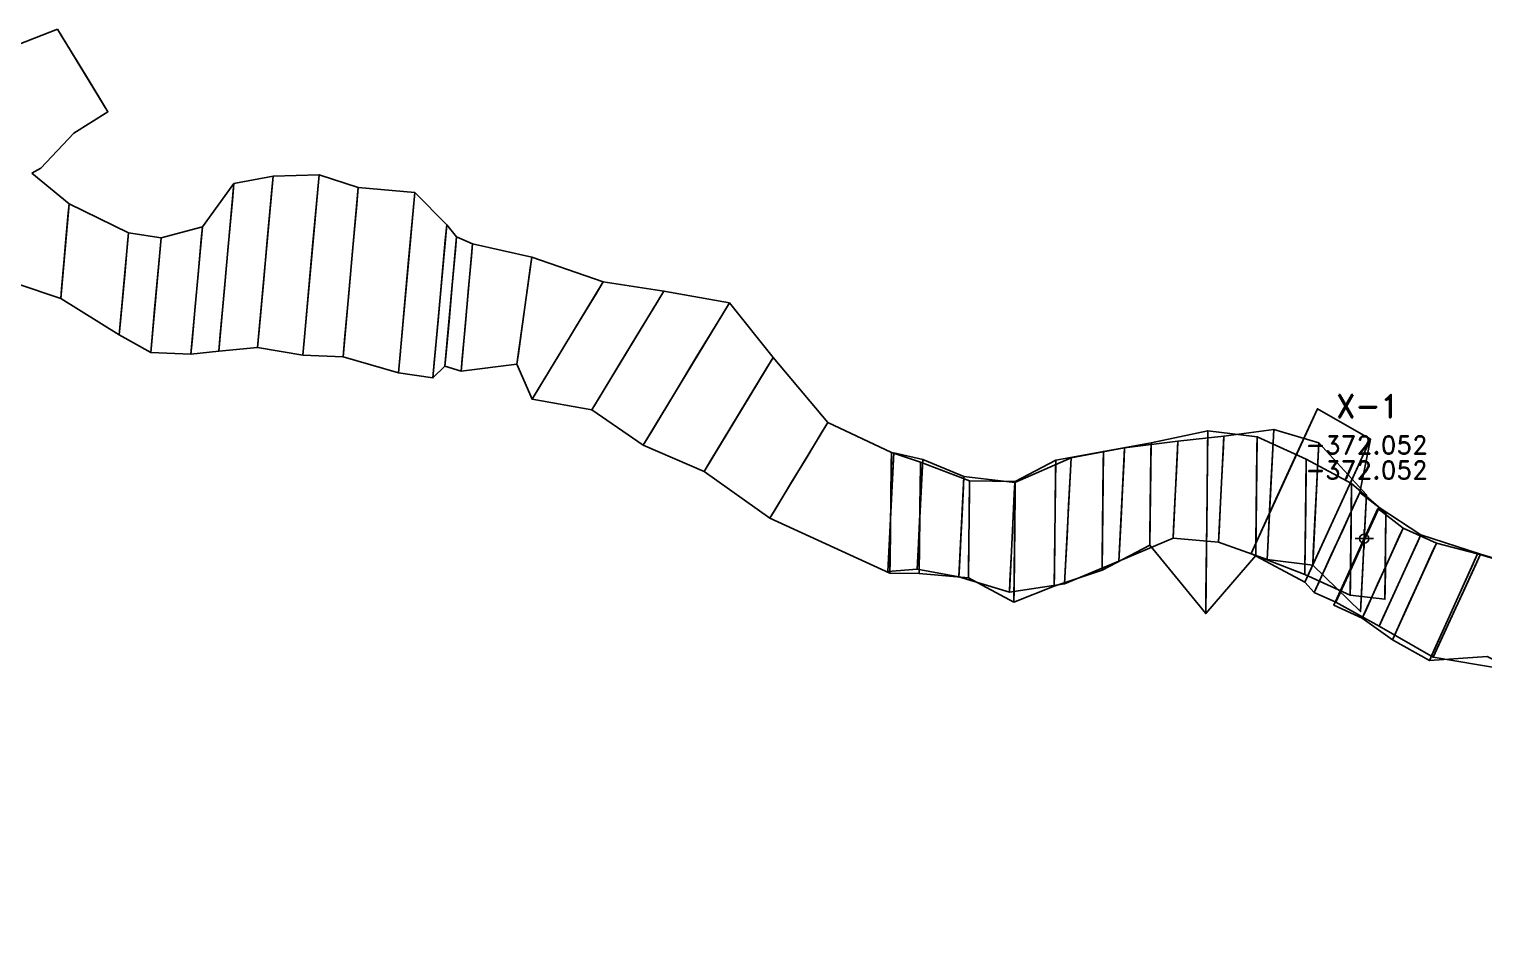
# Model space of a CAD drawing. Extents: x 9075 to 12914, y 9299 to 10364.
# Drawn here: x 10513 to 10592.6, y 9953.1 to 10002.1 of the extents above; entities that cross this region are included whole.
import ezdxf
from ezdxf.enums import TextEntityAlignment as Align

# ---------------------------------------------------------------- set-up
doc = ezdxf.new("R2010")
doc.units = 0
doc.header["$MEASUREMENT"] = 0
doc.header["$PDMODE"] = 34
doc.header["$PDSIZE"] = 0.5
doc.layers.get('0').update_dxf_attribs({"linetype": 'CONTINUOUS'})
for name, color, linetype in [('abajo', 7, 'CONTINUOUS'), ('arriba', 7, 'CONTINUOUS'), ('F-440-8185-W-SCR', 30, 'CONTINUOUS'), ('F-440-8189-W-SCR-SEC', 30, 'CONTINUOUS'), ('SEC', 7, 'CONTINUOUS')]:
    doc.layers.add(name, color=color, linetype=linetype)
doc.styles.add('ROMAND', font='romand.shx')
doc.styles.add('ROMANS', font='ROMANS')

# ---------------------------------------------------------------- blocks, each defined once
blk = doc.blocks.new('F2')
blk.add_point((0, 0))
at = {"style": 'ROMAND'}
for tag, height, p in [('NOMBRE', 1.25, (0.201, 6.617)), ('CIELO', 1, (0.136, 4.616)), ('PISO', 1, (0.136, 3.247))]:
    blk.add_attdef(tag, text='', height=height, dxfattribs=at).set_placement(p, align=Align.CENTER)
at = {"style": 'ROMANS', "flags": 1}
for tag, p in [('MINA', (-0.074, -3.255)), ('LOCALIZACION', (-0.074, -4.928)), ('ESTRUCTURA', (-0.074, -6.618)), ('NIVEL', (-0.074, -8.29)), ('OBRA', (-0.074, -10.121)), ('FECHA', (-0.074, -11.793)), ('ATRAS', (-0.074, -13.483)), ('TOPOGRAFO', (2.675, -15.297))]:
    blk.add_attdef(tag, text='', height=1.25, dxfattribs=at).set_placement(p, align=Align.CENTER)

msp = doc.modelspace()

# ---------------------------------------------------------------- linework, layer by layer
at = {"layer": 'abajo'}
for points in [[(10583.518, 9981.355, -372.896), (10586.413, 9979.697, -373.04), (10585.839, 9976.769, -373.049), (10586.895, 9975.954, -373.066), (10589.182, 9974.464, -373.202), (10592.439, 9973.41, -373.347), (10596.01, 9972.321, -373.296), (10599.089, 9972.558, -373.332), (10601.99, 9971.446, -373.373), (10604.905, 9969.888, -373.417), (10607.953, 9968.379, -373.462), (10610.881, 9967.805, -373.5)], [(10586.196, 9976.653, -373.452), (10583.593, 9979.488, -373.369), (10581.126, 9980.212, -373.284), (10578.404, 9979.849, -373.3), (10575.887, 9979.575, -373.216), (10572.966, 9979.221, -373.333), (10570.035, 9978.667, -373.351), (10566.963, 9977.32, -373.369), (10564.177, 9977.66, -373.486), (10561.92, 9978.574, -373.6), (10560.337, 9978.954, -373.609)], [(10630.805, 9959.908, -374.05), (10628.376, 9959.801, -374.22), (10625.835, 9960.734, -374.183), (10623.739, 9962.892, -374.144), (10621.031, 9964.668, -374.1), (10618.497, 9966.585, -374.157), (10614.997, 9966.855, -374.012), (10612.149, 9967.597, -373.972), (10608.805, 9968.454, -373.925), (10605.767, 9969.502, -373.881), (10603.208, 9970.881, -373.741), (10600.435, 9972.029, -373.8), (10597.331, 9972.447, -373.759), (10594.998, 9972.627, -373.729), (10592.282, 9973.419, -373.69), (10590.023, 9974.004, -373.658), (10588.201, 9974.83, -373.531), (10586.818, 9975.896, -373.507)], [(10585.874, 9970.261, -373.452), (10583.256, 9972.796, -373.369), (10580.769, 9973.121, -373.284), (10578.113, 9974.056, -373.3), (10575.621, 9974.281, -373.216), (10572.655, 9973.029, -373.333), (10569.688, 9971.776, -373.351), (10566.662, 9971.327, -373.369), (10563.901, 9972.167, -373.486), (10561.619, 9972.582, -373.6), (10560.011, 9972.463, -373.609)], [(10579.889, 9973.449, -372.896), (10582.825, 9971.881, -373.04), (10583.336, 9971.316, -373.049), (10584.518, 9970.774, -373.066), (10586.888, 9969.466, -373.202), (10589.852, 9967.775, -373.347), (10593.632, 9967.14, -373.296), (10596.252, 9966.377, -373.332), (10598.903, 9964.721, -373.373), (10601.943, 9963.435, -373.417), (10605.325, 9962.653, -373.462), (10608.127, 9961.807, -373.5)], [(10627.708, 9953.077, -374.05), (10625.651, 9953.79, -374.22), (10623.027, 9954.54, -374.183), (10620.89, 9956.607, -374.144), (10618.348, 9958.748, -374.1), (10615.648, 9960.301, -374.157), (10612.519, 9961.39, -374.012), (10609.383, 9961.494, -373.972), (10606.08, 9962.443, -373.925), (10602.918, 9963.217, -373.881), (10599.947, 9963.686, -373.741), (10597.504, 9965.562, -373.8), (10594.771, 9966.801, -373.759), (10592.809, 9967.8, -373.729), (10589.64, 9967.59, -373.69), (10587.628, 9968.721, -373.658), (10585.972, 9969.911, -373.531), (10584.423, 9970.613, -373.507)]]:
    msp.add_polyline3d(points, dxfattribs=at)
at = {"layer": 'arriba'}
for points in [[(10583.518, 9981.355, -368.496), (10586.413, 9979.697, -368.54), (10585.839, 9976.769, -368.549), (10586.895, 9975.954, -368.666), (10589.182, 9974.464, -368.202), (10592.439, 9973.41, -368.347), (10596.01, 9972.321, -368.396), (10599.089, 9972.558, -368.532), (10601.99, 9971.446, -368.073), (10604.905, 9969.888, -368.717), (10607.953, 9968.379, -368.862), (10610.881, 9967.805, -368.9)], [(10586.196, 9976.653, -369.052), (10583.593, 9979.488, -369.069), (10581.126, 9980.212, -368.684), (10578.404, 9979.849, -368.3), (10575.887, 9979.575, -368.416), (10572.966, 9979.221, -368.133), (10570.035, 9978.667, -368.351), (10566.963, 9977.32, -368.669), (10564.177, 9977.66, -368.886), (10561.92, 9978.574, -369.1), (10560.337, 9978.954, -369.309)], [(10630.805, 9959.908, -368.65), (10628.376, 9959.801, -368.92), (10625.835, 9960.734, -368.983), (10623.739, 9962.892, -368.944), (10621.031, 9964.668, -369.6), (10618.497, 9966.585, -369.557), (10614.997, 9966.855, -369.712), (10612.149, 9967.597, -369.472), (10608.805, 9968.454, -369.125), (10605.767, 9969.502, -369.181), (10603.208, 9970.881, -368.241), (10600.435, 9972.029, -368.4), (10597.331, 9972.447, -368.759), (10594.998, 9972.627, -368.729), (10592.282, 9973.419, -368.59), (10590.023, 9974.004, -368.658), (10588.201, 9974.83, -368.731), (10586.818, 9975.896, -369.007)], [(10585.874, 9970.261, -369.052), (10583.256, 9972.796, -369.069), (10580.769, 9973.121, -368.684), (10578.113, 9974.056, -368.3), (10575.621, 9974.281, -368.416), (10572.655, 9973.029, -368.133), (10569.688, 9971.776, -368.351), (10566.662, 9971.327, -368.669), (10563.901, 9972.167, -368.886), (10561.619, 9972.582, -369.1), (10560.011, 9972.463, -369.309)], [(10579.889, 9973.449, -368.496), (10582.825, 9971.881, -368.54), (10583.336, 9971.316, -368.549), (10584.518, 9970.774, -368.666), (10586.888, 9969.466, -368.202), (10589.852, 9967.775, -368.347), (10593.632, 9967.14, -368.396), (10596.252, 9966.377, -368.532), (10598.903, 9964.721, -368.073), (10601.943, 9963.435, -368.717), (10605.325, 9962.653, -368.862), (10608.127, 9961.807, -368.9)], [(10627.708, 9953.077, -368.65), (10625.651, 9953.79, -368.92), (10623.027, 9954.54, -368.983), (10620.89, 9956.607, -368.944), (10618.348, 9958.748, -369.6), (10615.648, 9960.301, -369.557), (10612.519, 9961.39, -369.712), (10609.383, 9961.494, -369.472), (10606.08, 9962.443, -369.125), (10602.918, 9963.217, -369.181), (10599.947, 9963.686, -368.241), (10597.504, 9965.562, -368.4), (10594.771, 9966.801, -368.759), (10592.809, 9967.8, -368.729), (10589.64, 9967.59, -368.59), (10587.628, 9968.721, -368.658), (10585.972, 9969.911, -368.731), (10584.423, 9970.613, -369.007)]]:
    msp.add_polyline3d(points, dxfattribs=at)
at = {"layer": 'F-440-8185-W-SCR', "elevation": -374.777}
msp.add_lwpolyline([(10515.485, 9996.428), (10517.35, 9997.596)], dxfattribs=at)
at = {"layer": 'F-440-8185-W-SCR'}
for points in [[(10514.582, 10002.115, -374.777), (10514.582, 10002.115, -374.777), (10511.564, 10000.921, -374.257)], [(10515.485, 9996.428, -374.777), (10515.485, 9996.428, -374.777), (10513.676, 9994.516, -374.85), (10513.187, 9994.232, -374.323)], [(10515.485, 9996.428, -368.677), (10515.485, 9996.428, -368.677), (10513.676, 9994.516, -369.15), (10513.187, 9994.232, -369.962)], [(10518.472, 9990.971, -373.739), (10515.218, 9992.569, -374.264), (10513.187, 9994.232, -374.323)], [(10518.472, 9990.971, -369.139), (10515.218, 9992.569, -370.164), (10513.187, 9994.232, -369.962)], [(10518.472, 9990.971, -369.139), (10520.256, 9990.709, -368.759), (10522.518, 9991.309, -368.883), (10524.237, 9993.664, -368.8), (10526.382, 9994.073, -368.323), (10528.898, 9994.148, -368.05), (10531.045, 9993.452, -368.974), (10534.132, 9993.174, -369.008), (10535.88, 9991.41, -369.156), (10536.424, 9990.759, -369.136), (10537.294, 9990.379, -368.746)], [(10518.472, 9990.971, -373.739), (10520.256, 9990.709, -373.659), (10522.518, 9991.309, -373.583), (10524.237, 9993.664, -373.6), (10526.382, 9994.073, -373.623), (10528.898, 9994.148, -373.65), (10531.045, 9993.452, -373.674), (10534.132, 9993.174, -373.808), (10535.88, 9991.41, -373.829), (10536.424, 9990.759, -373.836), (10537.294, 9990.379, -373.946)], [(10517.969, 9985.393, -373.739), (10514.763, 9987.389, -374.264), (10512.331, 9988.205, -374.331), (10511.761, 9988.556, -374.371), (10510.524, 9989.067, -374.257), (10508.162, 9989.776, -374.318), (10506.196, 9990.149, -374.451), (10504.533, 9989.994, -374.561), (10502.637, 9988.454, -374.479)], [(10517.969, 9985.393, -369.139), (10514.763, 9987.389, -370.164), (10512.331, 9988.205, -369.931), (10511.761, 9988.556, -369.971), (10510.524, 9989.067, -369.857), (10508.162, 9989.776, -370.118), (10506.196, 9990.149, -370.151), (10504.533, 9989.994, -370.061), (10502.637, 9988.454, -370.279)], [(10544.44, 9988.288, -374.251), (10540.535, 9989.636, -374.319), (10537.294, 9990.379, -373.946)], [(10544.44, 9988.288, -369.297), (10540.535, 9989.636, -368.619), (10537.294, 9990.379, -368.746)], [(10560.206, 9978.958, -373.817), (10556.728, 9980.596, -373.825), (10553.746, 9984.16, -374.039), (10551.344, 9987.139, -374.233), (10547.764, 9987.791, -374.121), (10544.44, 9988.288, -374.251)], [(10560.206, 9978.958, -369.349), (10556.728, 9980.596, -368.525), (10553.746, 9984.16, -367.939), (10551.344, 9987.139, -368.533), (10547.764, 9987.791, -368.821), (10544.44, 9988.288, -369.297)], [(10517.969, 9985.393, -369.139), (10519.69, 9984.435, -368.759), (10521.89, 9984.337, -368.883), (10523.411, 9984.501, -368.8), (10525.538, 9984.711, -368.323), (10528.01, 9984.288, -368.05), (10530.21, 9984.19, -368.974), (10533.243, 9983.314, -369.008), (10535.127, 9983.044, -369.156), (10535.787, 9983.687, -369.136), (10536.665, 9983.407, -368.746)], [(10517.969, 9985.393, -373.739), (10519.69, 9984.435, -373.659), (10521.89, 9984.337, -373.583), (10523.411, 9984.501, -373.6), (10525.538, 9984.711, -373.623), (10528.01, 9984.288, -373.65), (10530.21, 9984.19, -373.674), (10533.243, 9983.314, -373.808), (10535.127, 9983.044, -373.829), (10535.787, 9983.687, -373.836), (10536.665, 9983.407, -373.946)], [(10540.549, 9981.876, -374.251), (10539.721, 9983.793, -374.319), (10536.665, 9983.407, -373.946)], [(10540.549, 9981.876, -369.297), (10539.721, 9983.793, -368.619), (10536.665, 9983.407, -368.746)], [(10560.129, 9972.359, -373.817), (10553.563, 9975.381, -373.825), (10549.958, 9977.92, -374.039), (10546.623, 9979.36, -374.233), (10543.821, 9981.294, -374.121), (10540.549, 9981.876, -374.251)], [(10560.129, 9972.359, -369.349), (10553.563, 9975.381, -368.525), (10549.958, 9977.92, -367.939), (10546.623, 9979.36, -368.533), (10543.821, 9981.294, -368.821), (10540.549, 9981.876, -369.297)], [(10587.267, 9975.642, -368.949), (10585.386, 9977.264, -368.769), (10582.902, 9978.593, -369.095), (10580.216, 9979.825, -368.724), (10577.52, 9980.156, -368.653), (10574.412, 9979.492, -369.086), (10571.807, 9979.023, -368.514), (10569.201, 9978.553, -368.541), (10566.988, 9977.379, -368.965), (10564.488, 9977.408, -368.991), (10561.8, 9978.44, -370.12), (10560.206, 9978.958, -369.349)], [(10587.267, 9975.642, -373.049), (10585.386, 9977.264, -373.369), (10582.902, 9978.593, -373.395), (10580.216, 9979.825, -373.624), (10577.52, 9980.156, -373.753), (10574.412, 9979.492, -373.786), (10571.807, 9979.023, -373.714), (10569.201, 9978.553, -373.741), (10566.988, 9977.379, -373.665), (10564.488, 9977.408, -373.791), (10561.8, 9978.44, -373.92), (10560.206, 9978.958, -373.817)], [(10587.213, 9970.942, -368.949), (10585.315, 9971.164, -368.769), (10582.828, 9972.294, -369.095), (10580.14, 9973.325, -368.724), (10577.403, 9970.157, -368.653), (10574.347, 9973.893, -369.086), (10571.731, 9972.523, -368.514), (10569.121, 9971.654, -368.541), (10566.91, 9970.78, -368.965), (10564.426, 9972.109, -368.991), (10561.729, 9972.34, -370.12), (10560.129, 9972.359, -369.349)], [(10587.213, 9970.942, -373.049), (10585.315, 9971.164, -373.369), (10582.828, 9972.294, -373.395), (10580.14, 9973.325, -373.624), (10577.403, 9970.157, -373.753), (10574.347, 9973.893, -373.786), (10571.731, 9972.523, -373.714), (10569.121, 9971.654, -373.741), (10566.91, 9970.78, -373.665), (10564.426, 9972.109, -373.791), (10561.729, 9972.34, -373.92), (10560.129, 9972.359, -373.817)]]:
    msp.add_polyline3d(points, dxfattribs=at)
at = {"layer": 'F-440-8189-W-SCR-SEC'}
for points in [[(10514.582, 10002.115, -374.777), (10517.35, 9997.596, -374.777), (10517.35, 9997.596, -372.457), (10517.073, 9998.048, -371.281), (10516.312, 9999.29, -370.777), (10515.62, 10000.42, -370.777), (10514.859, 10001.663, -371.281), (10514.582, 10002.115, -372.457), (10514.582, 10002.115, -374.777)], [(10528.01, 9984.288, -373.65), (10528.898, 9994.148, -373.65), (10528.898, 9994.148, -370.402), (10528.81, 9993.162, -368.756), (10528.565, 9990.45, -368.05), (10528.343, 9987.985, -368.05), (10528.099, 9985.274, -368.756), (10528.01, 9984.288, -370.402), (10528.01, 9984.288, -373.65)], [(10523.411, 9984.501, -373.6), (10524.237, 9993.664, -373.6), (10524.237, 9993.664, -370.816), (10524.154, 9992.748, -369.404), (10523.927, 9990.228, -368.8), (10523.72, 9987.937, -368.8), (10523.493, 9985.417, -369.404), (10523.411, 9984.501, -370.816), (10523.411, 9984.501, -373.6)], [(10525.538, 9984.711, -373.623), (10526.382, 9994.073, -373.623), (10526.382, 9994.073, -370.549), (10526.297, 9993.137, -368.991), (10526.065, 9990.562, -368.323), (10525.855, 9988.222, -368.323), (10525.623, 9985.647, -368.991), (10525.538, 9984.711, -370.549), (10525.538, 9984.711, -373.623)], [(10530.21, 9984.19, -373.674), (10531.045, 9993.452, -373.674), (10531.045, 9993.452, -370.948), (10530.961, 9992.526, -369.567), (10530.732, 9989.979, -368.974), (10530.523, 9987.663, -368.974), (10530.293, 9985.116, -369.567), (10530.21, 9984.19, -370.948), (10530.21, 9984.19, -373.674)], [(10515.218, 9992.569, -374.264), (10514.763, 9987.389, -374.264), (10514.763, 9987.389, -371.886), (10514.809, 9987.907, -370.681), (10514.934, 9989.332, -370.164), (10515.048, 9990.627, -370.164), (10515.173, 9992.051, -370.681), (10515.218, 9992.569, -371.886), (10515.218, 9992.569, -374.264)], [(10533.243, 9983.314, -373.808), (10534.132, 9993.174, -373.808), (10534.132, 9993.174, -371.024), (10534.043, 9992.188, -369.613), (10533.799, 9989.476, -369.008), (10533.577, 9987.011, -369.008), (10533.332, 9984.3, -369.613), (10533.243, 9983.314, -371.024), (10533.243, 9983.314, -373.808)], [(10517.969, 9985.393, -373.739), (10518.472, 9990.971, -373.739), (10518.472, 9990.971, -371.071), (10518.422, 9990.413, -369.719), (10518.283, 9988.879, -369.139), (10518.158, 9987.485, -369.139), (10518.02, 9985.951, -369.719), (10517.969, 9985.393, -371.071), (10517.969, 9985.393, -373.739)], [(10521.89, 9984.337, -373.583), (10522.518, 9991.309, -373.583), (10522.518, 9991.309, -370.857), (10522.455, 9990.612, -369.475), (10522.283, 9988.694, -368.883), (10522.126, 9986.951, -368.883), (10521.953, 9985.034, -369.475), (10521.89, 9984.337, -370.857), (10521.89, 9984.337, -373.583)], [(10535.127, 9983.044, -373.829), (10535.88, 9991.41, -373.829), (10535.88, 9991.41, -371.119), (10535.805, 9990.573, -369.745), (10535.598, 9988.273, -369.156), (10535.409, 9986.181, -369.156), (10535.202, 9983.88, -369.745), (10535.127, 9983.044, -371.119), (10535.127, 9983.044, -373.829)], [(10519.69, 9984.435, -373.659), (10520.256, 9990.709, -373.659), (10520.256, 9990.709, -370.817), (10520.199, 9990.082, -369.376), (10520.043, 9988.356, -368.759), (10519.902, 9986.788, -368.759), (10519.747, 9985.062, -369.376), (10519.69, 9984.435, -370.817), (10519.69, 9984.435, -373.659)], [(10535.787, 9983.687, -373.836), (10536.424, 9990.759, -373.836), (10536.424, 9990.759, -371.11), (10536.36, 9990.051, -369.728), (10536.185, 9988.107, -369.136), (10536.026, 9986.339, -369.136), (10535.851, 9984.394, -369.728), (10535.787, 9983.687, -371.11), (10535.787, 9983.687, -373.836)], [(10536.665, 9983.407, -373.946), (10537.294, 9990.379, -373.946), (10537.294, 9990.379, -370.93), (10537.231, 9989.682, -369.401), (10537.058, 9987.765, -368.746), (10536.901, 9986.022, -368.746), (10536.728, 9984.104, -369.401), (10536.665, 9983.407, -370.93), (10536.665, 9983.407, -373.946)], [(10540.535, 9989.636, -374.319), (10539.721, 9983.793, -374.319), (10539.721, 9983.793, -371.013), (10539.803, 9984.377, -369.337), (10540.026, 9985.984, -368.619), (10540.23, 9987.445, -368.619), (10540.454, 9989.052, -369.337), (10540.535, 9989.636, -371.013), (10540.535, 9989.636, -374.319)], [(10544.44, 9988.288, -374.251), (10540.549, 9981.876, -374.251), (10540.549, 9981.876, -371.378), (10540.938, 9982.517, -369.921), (10542.008, 9984.281, -369.297), (10542.981, 9985.883, -369.297), (10544.051, 9987.647, -369.921), (10544.44, 9988.288, -371.378), (10544.44, 9988.288, -374.251)], [(10547.764, 9987.791, -374.121), (10543.821, 9981.294, -374.121), (10543.821, 9981.294, -371.047), (10544.215, 9981.944, -369.488), (10545.3, 9983.731, -368.821), (10546.285, 9985.355, -368.821), (10547.37, 9987.141, -369.488), (10547.764, 9987.791, -371.047), (10547.764, 9987.791, -374.121)], [(10551.344, 9987.139, -374.233), (10546.623, 9979.36, -374.233), (10546.623, 9979.36, -370.927), (10547.095, 9980.138, -369.251), (10548.393, 9982.277, -368.533), (10549.574, 9984.222, -368.533), (10550.872, 9986.361, -369.251), (10551.344, 9987.139, -370.927), (10551.344, 9987.139, -374.233)], [(10553.746, 9984.16, -374.039), (10549.958, 9977.92, -374.039), (10549.958, 9977.92, -370.501), (10550.337, 9978.544, -368.708), (10551.379, 9980.26, -367.939), (10552.326, 9981.82, -367.939), (10553.367, 9983.536, -368.708), (10553.746, 9984.16, -370.501), (10553.746, 9984.16, -374.039)], [(10556.728, 9980.596, -373.825), (10553.563, 9975.381, -373.825), (10553.563, 9975.381, -370.751), (10553.879, 9975.903, -369.193), (10554.75, 9977.337, -368.525), (10555.541, 9978.64, -368.525), (10556.411, 9980.074, -369.193), (10556.728, 9980.596, -370.751), (10556.728, 9980.596, -373.825)], [(10577.52, 9980.156, -373.753), (10577.403, 9970.157, -373.753), (10577.403, 9970.157, -370.795), (10577.415, 9971.157, -369.296), (10577.447, 9973.907, -368.653), (10577.476, 9976.406, -368.653), (10577.508, 9979.156, -369.296), (10577.52, 9980.156, -370.795), (10577.52, 9980.156, -373.753)], [(10580.216, 9979.825, -373.624), (10580.14, 9973.325, -373.624), (10580.14, 9973.325, -370.782), (10580.148, 9973.975, -369.342), (10580.169, 9975.762, -368.724), (10580.188, 9977.387, -368.724), (10580.209, 9979.175, -369.342), (10580.216, 9979.825, -370.782), (10580.216, 9979.825, -373.624)], [(10560.206, 9978.958, -373.817), (10560.129, 9972.359, -373.817), (10560.129, 9972.359, -371.226), (10560.137, 9973.019, -369.912), (10560.158, 9974.834, -369.349), (10560.177, 9976.484, -369.349), (10560.198, 9978.299, -369.912), (10560.206, 9978.958, -371.226), (10560.206, 9978.958, -373.817)], [(10571.807, 9979.023, -373.714), (10571.731, 9972.523, -373.714), (10571.731, 9972.523, -370.698), (10571.738, 9973.173, -369.169), (10571.759, 9974.961, -368.514), (10571.778, 9976.586, -368.514), (10571.799, 9978.373, -369.169), (10571.807, 9979.023, -370.698), (10571.807, 9979.023, -373.714)], [(10574.412, 9979.492, -373.786), (10574.347, 9973.893, -373.786), (10574.347, 9973.893, -371.06), (10574.353, 9974.453, -369.678), (10574.371, 9975.993, -369.086), (10574.388, 9977.393, -369.086), (10574.406, 9978.932, -369.678), (10574.412, 9979.492, -371.06), (10574.412, 9979.492, -373.786)], [(10561.8, 9978.44, -373.92), (10561.729, 9972.34, -373.92), (10561.729, 9972.34, -371.716), (10561.736, 9972.95, -370.599), (10561.755, 9974.628, -370.12), (10561.773, 9976.152, -370.12), (10561.793, 9977.83, -370.599), (10561.8, 9978.44, -371.716), (10561.8, 9978.44, -373.92)], [(10569.201, 9978.553, -373.741), (10569.121, 9971.654, -373.741), (10569.121, 9971.654, -370.725), (10569.129, 9972.344, -369.197), (10569.151, 9974.241, -368.541), (10569.171, 9975.966, -368.541), (10569.193, 9977.863, -369.197), (10569.201, 9978.553, -370.725), (10569.201, 9978.553, -373.741)], [(10582.902, 9978.593, -373.395), (10582.828, 9972.294, -373.395), (10582.828, 9972.294, -370.901), (10582.836, 9972.924, -369.637), (10582.856, 9974.656, -369.095), (10582.874, 9976.231, -369.095), (10582.895, 9977.963, -369.637), (10582.902, 9978.593, -370.901), (10582.902, 9978.593, -373.395)], [(10564.488, 9977.408, -373.791), (10564.426, 9972.109, -373.791), (10564.426, 9972.109, -371.007), (10564.432, 9972.639, -369.596), (10564.449, 9974.096, -368.991), (10564.465, 9975.421, -368.991), (10564.482, 9976.878, -369.596), (10564.488, 9977.408, -371.007), (10564.488, 9977.408, -373.791)], [(10566.988, 9977.379, -373.665), (10566.91, 9970.78, -373.665), (10566.91, 9970.78, -370.939), (10566.918, 9971.439, -369.557), (10566.939, 9973.254, -368.965), (10566.959, 9974.904, -368.965), (10566.98, 9976.719, -369.557), (10566.988, 9977.379, -370.939), (10566.988, 9977.379, -373.665)], [(10585.386, 9977.264, -373.369), (10585.315, 9971.164, -373.369), (10585.315, 9971.164, -370.701), (10585.322, 9971.774, -369.348), (10585.342, 9973.452, -368.769), (10585.36, 9974.977, -368.769), (10585.379, 9976.654, -369.348), (10585.386, 9977.264, -370.701), (10585.386, 9977.264, -373.369)], [(10587.267, 9975.642, -373.049), (10587.213, 9970.942, -373.049), (10587.213, 9970.942, -370.671), (10587.218, 9971.412, -369.465), (10587.233, 9972.705, -368.949), (10587.247, 9973.88, -368.949), (10587.262, 9975.172, -369.465), (10587.267, 9975.642, -370.671), (10587.267, 9975.642, -373.049)]]:
    msp.add_polyline3d(points, dxfattribs=at)
at = {"layer": 'SEC'}
for points in [[(10579.889, 9973.449, -372.896), (10583.518, 9981.355, -372.896), (10583.518, 9981.355, -370.344), (10583.155, 9980.565, -369.05), (10582.157, 9978.39, -368.496), (10581.25, 9976.414, -368.496), (10580.252, 9974.239, -369.05), (10579.889, 9973.449, -370.344), (10579.889, 9973.449, -372.896)], [(10578.404, 9979.849, -373.3), (10578.113, 9974.056, -373.3), (10578.113, 9974.056, -370.4), (10578.142, 9974.635, -368.93), (10578.222, 9976.228, -368.3), (10578.295, 9977.676, -368.3), (10578.375, 9979.269, -368.93), (10578.404, 9979.849, -370.4), (10578.404, 9979.849, -373.3)], [(10581.126, 9980.212, -373.284), (10580.769, 9973.121, -373.284), (10580.769, 9973.121, -370.616), (10580.805, 9973.83, -369.264), (10580.903, 9975.78, -368.684), (10580.992, 9977.553, -368.684), (10581.09, 9979.503, -369.264), (10581.126, 9980.212, -370.616), (10581.126, 9980.212, -373.284)], [(10560.337, 9978.954, -373.609), (10560.011, 9972.463, -373.609), (10560.011, 9972.463, -371.115), (10560.043, 9973.112, -369.851), (10560.133, 9974.897, -369.309), (10560.215, 9976.52, -369.309), (10560.304, 9978.305, -369.851), (10560.337, 9978.954, -371.115), (10560.337, 9978.954, -373.609)], [(10572.966, 9979.221, -373.333), (10572.655, 9973.029, -373.333), (10572.655, 9973.029, -370.317), (10572.686, 9973.648, -368.788), (10572.771, 9975.351, -368.133), (10572.849, 9976.899, -368.133), (10572.935, 9978.602, -368.788), (10572.966, 9979.221, -370.317), (10572.966, 9979.221, -373.333)], [(10575.887, 9979.575, -373.216), (10575.621, 9974.281, -373.216), (10575.621, 9974.281, -370.432), (10575.648, 9974.811, -369.02), (10575.721, 9976.266, -368.416), (10575.788, 9977.59, -368.416), (10575.861, 9979.045, -369.02), (10575.887, 9979.575, -370.432), (10575.887, 9979.575, -373.216)], [(10582.825, 9971.881, -373.04), (10586.413, 9979.697, -373.04), (10586.413, 9979.697, -370.43), (10586.054, 9978.915, -369.107), (10585.068, 9976.766, -368.54), (10584.171, 9974.812, -368.54), (10583.184, 9972.662, -369.107), (10582.825, 9971.881, -370.43), (10582.825, 9971.881, -373.04)], [(10583.593, 9979.488, -373.369), (10583.256, 9972.796, -373.369), (10583.256, 9972.796, -370.875), (10583.29, 9973.465, -369.611), (10583.382, 9975.305, -369.069), (10583.466, 9976.978, -369.069), (10583.559, 9978.818, -369.611), (10583.593, 9979.488, -370.875), (10583.593, 9979.488, -373.369)], [(10561.92, 9978.574, -373.6), (10561.619, 9972.582, -373.6), (10561.619, 9972.582, -370.99), (10561.649, 9973.181, -369.667), (10561.732, 9974.829, -369.1), (10561.807, 9976.327, -369.1), (10561.89, 9977.975, -369.667), (10561.92, 9978.574, -370.99), (10561.92, 9978.574, -373.6)], [(10570.035, 9978.667, -373.351), (10569.688, 9971.776, -373.351), (10569.688, 9971.776, -370.451), (10569.723, 9972.465, -368.981), (10569.818, 9974.36, -368.351), (10569.905, 9976.083, -368.351), (10570, 9977.978, -368.981), (10570.035, 9978.667, -370.451), (10570.035, 9978.667, -373.351)], [(10564.177, 9977.66, -373.486), (10563.901, 9972.167, -373.486), (10563.901, 9972.167, -370.818), (10563.928, 9972.716, -369.465), (10564.004, 9974.227, -368.886), (10564.073, 9975.6, -368.886), (10564.149, 9977.111, -369.465), (10564.177, 9977.66, -370.818), (10564.177, 9977.66, -373.486)], [(10566.963, 9977.32, -373.369), (10566.662, 9971.327, -373.369), (10566.662, 9971.327, -370.643), (10566.692, 9971.927, -369.261), (10566.775, 9973.574, -368.669), (10566.85, 9975.073, -368.669), (10566.933, 9976.72, -369.261), (10566.963, 9977.32, -370.643), (10566.963, 9977.32, -373.369)], [(10583.336, 9971.316, -373.049), (10585.839, 9976.769, -373.049), (10585.839, 9976.769, -370.439), (10585.589, 9976.224, -369.116), (10584.901, 9974.724, -368.549), (10584.275, 9973.361, -368.549), (10583.587, 9971.861, -369.116), (10583.336, 9971.316, -370.439), (10583.336, 9971.316, -373.049)], [(10586.196, 9976.653, -373.452), (10585.874, 9970.261, -373.452), (10585.874, 9970.261, -370.9), (10585.906, 9970.901, -369.607), (10585.995, 9972.658, -369.052), (10586.075, 9974.256, -369.052), (10586.163, 9976.014, -369.607), (10586.196, 9976.653, -370.9), (10586.196, 9976.653, -373.452)], [(10586.818, 9975.896, -373.507), (10584.423, 9970.613, -373.507), (10584.423, 9970.613, -370.897), (10584.663, 9971.142, -369.574), (10585.322, 9972.594, -369.007), (10585.92, 9973.915, -369.007), (10586.579, 9975.368, -369.574), (10586.818, 9975.896, -370.897), (10586.818, 9975.896, -373.507)], [(10584.518, 9970.774, -373.066), (10586.895, 9975.954, -373.066), (10586.895, 9975.954, -370.514), (10586.658, 9975.436, -369.221), (10586.004, 9974.011, -368.666), (10585.409, 9972.716, -368.666), (10584.755, 9971.292, -369.221), (10584.518, 9970.774, -370.514), (10584.518, 9970.774, -373.066)], [(10588.201, 9974.83, -373.531), (10585.972, 9969.911, -373.531), (10585.972, 9969.911, -370.747), (10586.195, 9970.403, -369.336), (10586.808, 9971.756, -368.731), (10587.365, 9972.985, -368.731), (10587.978, 9974.338, -369.336), (10588.201, 9974.83, -370.747), (10588.201, 9974.83, -373.531)], [(10586.888, 9969.466, -373.202), (10589.182, 9974.464, -373.202), (10589.182, 9974.464, -370.302), (10588.953, 9973.964, -368.832), (10588.322, 9972.59, -368.202), (10587.748, 9971.34, -368.202), (10587.117, 9969.966, -368.832), (10586.888, 9969.466, -370.302), (10586.888, 9969.466, -373.202)], [(10590.023, 9974.004, -373.658), (10587.628, 9968.721, -373.658), (10587.628, 9968.721, -370.758), (10587.867, 9969.25, -369.288), (10588.526, 9970.702, -368.658), (10589.125, 9972.023, -368.658), (10589.783, 9973.476, -369.288), (10590.023, 9974.004, -370.758), (10590.023, 9974.004, -373.658)], [(10592.282, 9973.419, -373.69), (10589.64, 9967.59, -373.69), (10589.64, 9967.59, -370.732), (10589.904, 9968.173, -369.233), (10590.631, 9969.776, -368.59), (10591.291, 9971.233, -368.59), (10592.018, 9972.836, -369.233), (10592.282, 9973.419, -370.732), (10592.282, 9973.419, -373.69)], [(10589.852, 9967.775, -373.347), (10592.439, 9973.41, -373.347), (10592.439, 9973.41, -370.447), (10592.18, 9972.846, -368.977), (10591.469, 9971.296, -368.347), (10590.822, 9969.888, -368.347), (10590.111, 9968.338, -368.977), (10589.852, 9967.775, -370.447), (10589.852, 9967.775, -373.347)]]:
    msp.add_polyline3d(points, dxfattribs=at)

# ---------------------------------------------------------------- block references
msp.add_blockref('F2', (10586.075, 9974.256, -372.052)).add_auto_attribs({'NOMBRE': 'X-1', 'CIELO': '-372.052', 'PISO': '-372.052'})

doc.saveas('drawing.dxf')
